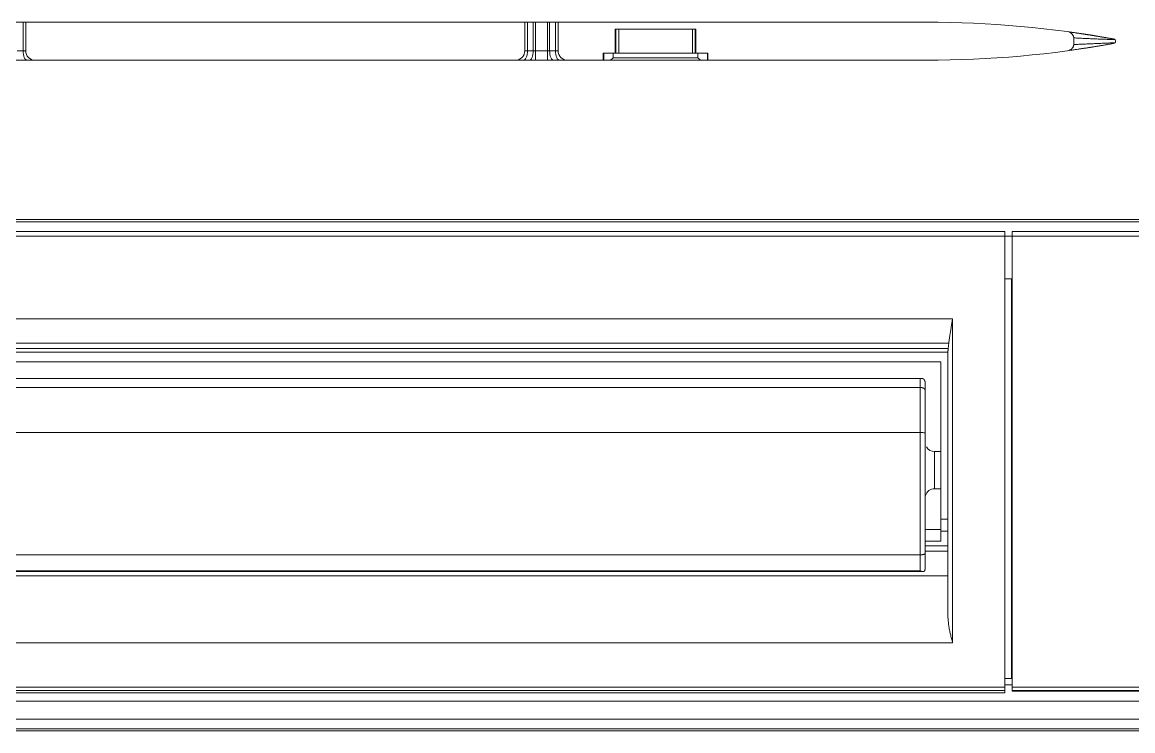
# Model space of a CAD drawing. Header units: metres. Extents: x -101133.8 to -101066.7, y -24899.3 to -24824.7.
# Drawn here: x -101109.938 to -101109.7044, y -24853.7234 to -24853.5744 of the extents above; entities that cross this region are included whole.
import ezdxf

# ---------------------------------------------------------------- set-up
doc = ezdxf.new("R2010")
doc.units = ezdxf.units.M
doc.header["$LTSCALE"] = 0.2
doc.layers.add('CMT-CVC-MATERIEL', color=30, linetype='Continuous')

# ---------------------------------------------------------------- blocks, each defined once
blk = doc.blocks.new('Cassette 600x600')
at = {"linetype": 'Continuous', "lineweight": 13}
for p, q in [((-20143.73, 97.01), (-20417.73, 97.01)), ((-20333.78, 91.01), (-20333.78, 97.01)), ((-20333.23, 91.01), (-20333.23, 97.01)), ((-20228.23, 91.01), (-20228.23, 97.01)), ((-20227.68, 91.01), (-20227.68, 97.01)), ((-20226.44, 91.01), (-20226.44, 97.01)), ((-20225.99, 91.01), (-20225.99, 97.01)), ((-20223.47, 91.01), (-20223.47, 97.01)), ((-20223.02, 91.01), (-20223.02, 97.01)), ((-20221.78, 91.01), (-20221.78, 97.01)), ((-20221.23, 91.01), (-20221.23, 97.01)), ((-20209.23, 95.54), (-20192.23, 95.54)), ((-20209.23, 95.54), (-20209.23, 90.51)), ((-20209.05, 95.54), (-20209.05, 90.51)), ((-20208.48, 95.54), (-20208.48, 90.51)), ((-20192.98, 95.54), (-20192.98, 90.51)), ((-20192.41, 95.54), (-20192.41, 90.51)), ((-20192.23, 95.54), (-20192.23, 90.51)), ((-20112.74, 93.7), (-20112.73, 93.53)), ((-20105.73, 93.7), (-20105.73, 93.74)), ((-20112.73, 92.48), (-20112.74, 92.31)), ((-20105.73, 92.27), (-20105.73, 92.31)), ((-20143.73, 89.01), (-20417.73, 89.01)), ((-20335.02, 91.01), (-20333.78, 91.01)), ((-20333.78, 91.01), (-20333.23, 91.01)), ((-20333.77, 90.61), (-20333.78, 91.01)), ((-20333.71, 90.24), (-20333.77, 90.61)), ((-20333.63, 89.89), (-20333.71, 90.24)), ((-20333.52, 89.59), (-20333.63, 89.89)), ((-20333.39, 89.34), (-20333.52, 89.59)), ((-20333.23, 89.16), (-20333.39, 89.34)), ((-20333.06, 89.04), (-20333.23, 89.16)), ((-20332.89, 89.01), (-20333.06, 89.04)), ((-20228.57, 89.01), (-20228.4, 89.04)), ((-20228.4, 89.04), (-20228.23, 89.16)), ((-20228.23, 91.01), (-20227.68, 91.01)), ((-20228.23, 89.16), (-20228.07, 89.34)), ((-20228.07, 89.34), (-20227.94, 89.59)), ((-20227.94, 89.59), (-20227.83, 89.89)), ((-20227.83, 89.89), (-20227.75, 90.24)), ((-20227.75, 90.24), (-20227.69, 90.61)), ((-20227.69, 90.61), (-20227.68, 91.01)), ((-20227.68, 91.01), (-20226.44, 91.01)), ((-20227.34, 89.01), (-20227.16, 89.04)), ((-20227.16, 89.04), (-20226.99, 89.16)), ((-20226.99, 89.16), (-20226.84, 89.34)), ((-20226.84, 89.34), (-20226.7, 89.59)), ((-20226.7, 89.59), (-20226.59, 89.89)), ((-20226.59, 89.89), (-20226.51, 90.24)), ((-20226.51, 90.24), (-20226.46, 90.61)), ((-20226.46, 90.61), (-20226.44, 91.01)), ((-20226.44, 91.01), (-20225.99, 91.01)), ((-20225.99, 89.01), (-20225.99, 91.01)), ((-20225.99, 91.01), (-20223.47, 91.01)), ((-20223.47, 89.01), (-20223.47, 91.01)), ((-20223.47, 91.01), (-20223.02, 91.01)), ((-20223.02, 91.01), (-20221.78, 91.01)), ((-20223, 90.61), (-20223.02, 91.01)), ((-20222.95, 90.24), (-20223, 90.61)), ((-20222.87, 89.89), (-20222.95, 90.24)), ((-20222.76, 89.59), (-20222.87, 89.89)), ((-20222.62, 89.34), (-20222.76, 89.59)), ((-20222.47, 89.16), (-20222.62, 89.34)), ((-20222.3, 89.04), (-20222.47, 89.16)), ((-20222.12, 89.01), (-20222.3, 89.04)), ((-20221.78, 91.01), (-20221.23, 91.01)), ((-20221.77, 90.61), (-20221.78, 91.01)), ((-20221.71, 90.24), (-20221.77, 90.61)), ((-20221.63, 89.89), (-20221.71, 90.24)), ((-20221.52, 89.59), (-20221.63, 89.89)), ((-20221.39, 89.34), (-20221.52, 89.59)), ((-20221.23, 89.16), (-20221.39, 89.34)), ((-20221.06, 89.04), (-20221.23, 89.16)), ((-20220.89, 89.01), (-20221.06, 89.04)), ((-20211.73, 90.51), (-20209.23, 90.51)), ((-20211.73, 89.01), (-20211.73, 90.51)), ((-20211.63, 89.01), (-20211.63, 90.51)), ((-20210.18, 89.01), (-20209.66, 89.53)), ((-20209.66, 90.51), (-20209.66, 89.53)), ((-20209.66, 89.53), (-20191.8, 89.53)), ((-20209.23, 90.51), (-20209.05, 90.51)), ((-20209.05, 90.51), (-20208.48, 90.51)), ((-20208.48, 90.51), (-20192.98, 90.51)), ((-20192.98, 90.51), (-20192.41, 90.51)), ((-20192.41, 90.51), (-20192.23, 90.51)), ((-20192.23, 90.51), (-20189.73, 90.51)), ((-20191.8, 90.51), (-20191.8, 89.53)), ((-20191.8, 89.53), (-20191.28, 89.01)), ((-20189.83, 89.01), (-20189.83, 90.51)), ((-20189.73, 89.01), (-20189.73, 90.51)), ((-20465.93, 55.51), (-20095.53, 55.51)), ((-20095.53, 55.01), (-20465.93, 55.01)), ((-20434.23, 53.01), (-20127.23, 53.01)), ((-20434.23, 52.01), (-20127.23, 52.01)), ((-20127.23, 53.01), (-20127.23, 52.01)), ((-20127.23, -42.83), (-20127.23, 52.01)), ((-20127.23, 52.01), (-20125.73, 52.01)), ((-20125.73, 52.01), (-20125.73, 53.01)), ((-20125.73, 53.01), (-20116.53, 53.01)), ((-20125.73, 52.01), (-20095.53, 52.01)), ((-20125.73, -42.83), (-20125.73, 52.01)), ((-20123.73, 53.01), (-20124.51, 53.01)), ((-20116.53, 53.01), (-20095.53, 53.01)), ((-20125.83, 43.01), (-20127.23, 43.01)), ((-20125.83, 43.01), (-20125.83, -40.99)), ((-20423.23, 34.66), (-20138.23, 34.66)), ((-20138.23, 34.66), (-20138.23, -33.48)), ((-20139.04, 29.53), (-20422.42, 29.53)), ((-20422.32, 28.38), (-20139.14, 28.38)), ((-20139.14, 28.38), (-20139.04, 29.53)), ((-20139.23, 27.61), (-20422.23, 27.61)), ((-20139.23, -27.9), (-20139.23, 27.75)), ((-20140.73, 25.61), (-20420.73, 25.61)), ((-20140.73, -7.53), (-20140.73, 25.61)), ((-20144.77, 22.09), (-20416.69, 22.09)), ((-20145.03, 22.05), (-20416.43, 22.05)), ((-20145.03, 20.21), (-20145.03, 22.05)), ((-20144.04, 21.38), (-20144.03, 21.2)), ((-20144.03, 21.2), (-20144.03, 19.6)), ((-20145.03, 20.21), (-20416.43, 20.21)), ((-20145.03, 10.71), (-20145.03, 20.21)), ((-20144.03, 19.6), (-20144.03, 10.67)), ((-20145.03, 10.71), (-20416.43, 10.71)), ((-20145.03, -14.99), (-20145.03, 10.71)), ((-20144.03, 10.67), (-20144.03, -14.7)), ((-20140.73, 6.71), (-20142.03, 6.71)), ((-20142.03, 6.71), (-20142.03, -1.09)), ((-20142.03, -1.09), (-20140.73, -1.09)), ((-20140.73, -9.99), (-20140.73, -7.53)), ((-20140.73, -7.53), (-20139.23, -7.53)), ((-20140.73, -9.69), (-20144.03, -9.69)), ((-20139.23, -9.99), (-20140.73, -9.99)), ((-20140.73, -12.11), (-20140.73, -9.99)), ((-20140.73, -12.11), (-20144.03, -12.11)), ((-20139.23, -13.09), (-20144.03, -13.09)), ((-20145.03, -14.99), (-20416.43, -14.99)), ((-20145.03, -18.37), (-20145.03, -14.99)), ((-20139.23, -14.26), (-20144.03, -14.26)), ((-20144.03, -14.7), (-20144.03, -17.85)), ((-20416.95, -18.53), (-20144.51, -18.53)), ((-20416.43, -18.37), (-20145.03, -18.37)), ((-20144.03, -17.85), (-20144.04, -18.07)), ((-20422.23, -19.44), (-20139.23, -19.44)), ((-20138.23, -33.48), (-20423.23, -33.48)), ((-20125.83, -40.99), (-20127.23, -40.99)), ((-20125.73, -40.99), (-20125.83, -40.99)), ((-20434.23, -42.83), (-20127.23, -42.83)), ((-20127.23, -43.54), (-20434.23, -43.54)), ((-20127.23, -44), (-20434.23, -44)), ((-20127.23, -42.3), (-20125.73, -42.3)), ((-20127.23, -42.83), (-20127.23, -43.54)), ((-20127.23, -44), (-20127.23, -43.54)), ((-20125.73, -42.83), (-19988.84, -42.83)), ((-20125.73, -43.54), (-20125.73, -42.83)), ((-19988.84, -43.54), (-20125.73, -43.54)), ((-20125.73, -43.69), (-20125.73, -43.54)), ((-20125.73, -43.69), (-19987.53, -43.69)), ((-19987.53, -45.76), (-20573.93, -45.76)), ((-20573.93, -49.58), (-19987.53, -49.58)), ((-19987.53, -51.6), (-20573.93, -51.6)), ((-20573.93, -51.99), (-19987.53, -51.99))]:
    blk.add_line(p, q, dxfattribs=at)
for centre, radius, start, end in [((-20143.73, -125.49), 222.5, 79.8125, 90), ((-20104.46, 93.01), 0.5, 280.1875, 79.8125), ((-20143.73, 311.51), 222.5, 270, 280.1875), ((-20331.23, 91.01), 2, 180, 270), ((-20230.23, 91.01), 2, 270, 0), ((-20219.23, 91.01), 2, 180, 270), ((-20144.78, 3.31), 7.4, 84.1787, 91.9347), ((-20142.03, 8.71), 2, 210.8445, 270), ((-20142.03, -3.09), 2, 90, 163.2061)]:
    blk.add_arc(centre, radius, start, end, dxfattribs=at)
for points, knots in [([(-20113.74, 94.95), (-20113.73, 94.94), (-20113.72, 94.94), (-20113.72, 94.94), (-20113.71, 94.93), (-20113.7, 94.93), (-20113.69, 94.93), (-20113.68, 94.92), (-20113.68, 94.92), (-20113.67, 94.92), (-20113.66, 94.92), (-20113.65, 94.91), (-20113.65, 94.91), (-20113.62, 94.9), (-20113.59, 94.88), (-20113.56, 94.87), (-20113.53, 94.85), (-20113.5, 94.84), (-20113.48, 94.82), (-20113.45, 94.81), (-20113.42, 94.79), (-20113.4, 94.77), (-20113.37, 94.76), (-20113.35, 94.74), (-20113.32, 94.72), (-20113.29, 94.7), (-20113.26, 94.67), (-20113.23, 94.64), (-20113.19, 94.61), (-20113.17, 94.59), (-20113.14, 94.56), (-20113.11, 94.53), (-20113.09, 94.5), (-20113.06, 94.47), (-20113.04, 94.44), (-20113.02, 94.41), (-20112.99, 94.38), (-20112.97, 94.34), (-20112.94, 94.29), (-20112.91, 94.24), (-20112.89, 94.2), (-20112.86, 94.15), (-20112.85, 94.11), (-20112.83, 94.06), (-20112.81, 94.02), (-20112.8, 93.97), (-20112.78, 93.92), (-20112.77, 93.87), (-20112.76, 93.83), (-20112.76, 93.82), (-20112.76, 93.81), (-20112.76, 93.8), (-20112.75, 93.79), (-20112.75, 93.78), (-20112.75, 93.77), (-20112.75, 93.76), (-20112.75, 93.74), (-20112.74, 93.73), (-20112.74, 93.72), (-20112.74, 93.71), (-20112.74, 93.7)], [0, 0, 0, 0, 1, 1, 1, 2, 2, 2, 3, 3, 3, 4, 4, 4, 5, 5, 5, 6, 6, 6, 7, 7, 7, 8, 8, 8, 9, 9, 9, 10, 10, 10, 11, 11, 11, 12, 12, 12, 13, 13, 13, 14, 14, 14, 15, 15, 15, 16, 16, 16, 17, 17, 17, 18, 18, 18, 19, 19, 19, 20, 20, 20, 20]), ([(-20113.74, 94.95), (-20113.53, 94.92), (-20113.32, 94.89), (-20113.11, 94.86), (-20112.9, 94.83), (-20112.7, 94.8), (-20112.49, 94.77), (-20112.28, 94.74), (-20112.06, 94.71), (-20111.86, 94.68), (-20111.65, 94.65), (-20111.45, 94.62), (-20111.23, 94.59), (-20111.01, 94.56), (-20110.77, 94.52), (-20110.53, 94.48), (-20110.29, 94.45), (-20110.06, 94.41), (-20109.83, 94.38), (-20109.59, 94.34), (-20109.36, 94.3), (-20109.13, 94.27), (-20108.89, 94.23), (-20108.66, 94.19), (-20108.43, 94.15), (-20108.19, 94.12), (-20107.96, 94.08), (-20107.73, 94.04), (-20107.49, 94), (-20107.26, 93.96), (-20107.03, 93.92), (-20106.8, 93.89), (-20106.57, 93.85), (-20106.33, 93.81), (-20106.08, 93.76), (-20105.82, 93.72), (-20105.63, 93.68), (-20105.48, 93.66), (-20105.38, 93.64), (-20105.27, 93.62), (-20105.16, 93.6), (-20105.04, 93.58), (-20104.92, 93.56), (-20104.8, 93.54), (-20104.68, 93.52), (-20104.56, 93.5), (-20104.44, 93.47), (-20104.32, 93.45), (-20104.2, 93.43)], [0, 0, 0, 0, 1, 1, 1, 2, 2, 2, 3, 3, 3, 4, 4, 4, 5, 5, 5, 6, 6, 6, 7, 7, 7, 8, 8, 8, 9, 9, 9, 10, 10, 10, 11, 11, 11, 12, 12, 12, 13, 13, 13, 14, 14, 14, 15, 15, 15, 16, 16, 16, 16]), ([(-20104.09, 93.33), (-20104.45, 93.35), (-20104.81, 93.36), (-20105.17, 93.37), (-20105.53, 93.39), (-20105.89, 93.4), (-20106.25, 93.42), (-20106.61, 93.43), (-20106.97, 93.45), (-20107.33, 93.46), (-20107.69, 93.48), (-20108.05, 93.49), (-20108.41, 93.51), (-20108.77, 93.52), (-20109.13, 93.54), (-20109.49, 93.56), (-20109.85, 93.57), (-20110.21, 93.59), (-20110.57, 93.6), (-20110.94, 93.62), (-20111.3, 93.64), (-20111.66, 93.65), (-20112.02, 93.67), (-20112.38, 93.68), (-20112.74, 93.7)], [0, 0, 0, 0, 1, 1, 1, 2, 2, 2, 3, 3, 3, 4, 4, 4, 5, 5, 5, 6, 6, 6, 7, 7, 7, 8, 8, 8, 8]), ([(-20112.73, 93.53), (-20112.73, 93.51), (-20112.73, 93.49), (-20112.73, 93.47), (-20112.73, 93.45), (-20112.73, 93.42), (-20112.73, 93.4), (-20112.73, 93.38), (-20112.73, 93.36), (-20112.73, 93.34), (-20112.73, 93.32), (-20112.73, 93.3), (-20112.73, 93.28), (-20112.73, 93.26), (-20112.73, 93.23), (-20112.73, 93.21), (-20112.73, 93.19), (-20112.73, 93.17), (-20112.73, 93.14), (-20112.73, 93.12), (-20112.73, 93.1), (-20112.73, 93.07), (-20112.73, 93.05), (-20112.73, 93.03), (-20112.73, 93.01), (-20112.73, 92.98), (-20112.73, 92.96), (-20112.73, 92.94), (-20112.73, 92.91), (-20112.73, 92.89), (-20112.73, 92.87), (-20112.73, 92.85), (-20112.73, 92.82), (-20112.73, 92.8), (-20112.73, 92.78), (-20112.73, 92.76), (-20112.73, 92.73), (-20112.73, 92.71), (-20112.73, 92.69), (-20112.73, 92.67), (-20112.73, 92.65), (-20112.73, 92.63), (-20112.73, 92.61), (-20112.73, 92.59), (-20112.73, 92.57), (-20112.73, 92.54), (-20112.73, 92.52), (-20112.73, 92.5), (-20112.73, 92.48)], [0, 0, 0, 0, 1, 1, 1, 2, 2, 2, 3, 3, 3, 4, 4, 4, 5, 5, 5, 6, 6, 6, 7, 7, 7, 8, 8, 8, 9, 9, 9, 10, 10, 10, 11, 11, 11, 12, 12, 12, 13, 13, 13, 14, 14, 14, 15, 15, 15, 16, 16, 16, 16]), ([(-20104.2, 92.58), (-20104.32, 92.56), (-20104.44, 92.54), (-20104.56, 92.51), (-20104.68, 92.49), (-20104.8, 92.47), (-20104.92, 92.45), (-20105.04, 92.43), (-20105.16, 92.41), (-20105.27, 92.39), (-20105.38, 92.37), (-20105.48, 92.35), (-20105.63, 92.33), (-20105.82, 92.29), (-20106.08, 92.25), (-20106.33, 92.2), (-20106.57, 92.16), (-20106.8, 92.12), (-20107.03, 92.09), (-20107.26, 92.05), (-20107.49, 92.01), (-20107.73, 91.97), (-20107.96, 91.93), (-20108.19, 91.89), (-20108.43, 91.86), (-20108.66, 91.82), (-20108.89, 91.78), (-20109.13, 91.74), (-20109.36, 91.71), (-20109.59, 91.67), (-20109.83, 91.63), (-20110.06, 91.6), (-20110.29, 91.56), (-20110.53, 91.53), (-20110.77, 91.49), (-20111.01, 91.45), (-20111.23, 91.42), (-20111.45, 91.39), (-20111.65, 91.36), (-20111.86, 91.33), (-20112.06, 91.3), (-20112.28, 91.27), (-20112.49, 91.24), (-20112.7, 91.21), (-20112.9, 91.18), (-20113.11, 91.15), (-20113.32, 91.12), (-20113.53, 91.09), (-20113.74, 91.06)], [0, 0, 0, 0, 1, 1, 1, 2, 2, 2, 3, 3, 3, 4, 4, 4, 5, 5, 5, 6, 6, 6, 7, 7, 7, 8, 8, 8, 9, 9, 9, 10, 10, 10, 11, 11, 11, 12, 12, 12, 13, 13, 13, 14, 14, 14, 15, 15, 15, 16, 16, 16, 16]), ([(-20112.74, 92.31), (-20112.75, 92.28), (-20112.75, 92.25), (-20112.76, 92.22), (-20112.76, 92.19), (-20112.77, 92.16), (-20112.78, 92.12), (-20112.79, 92.09), (-20112.79, 92.06), (-20112.8, 92.03), (-20112.81, 92), (-20112.82, 91.97), (-20112.83, 91.94), (-20112.84, 91.9), (-20112.86, 91.86), (-20112.88, 91.82), (-20112.9, 91.78), (-20112.92, 91.75), (-20112.94, 91.71), (-20112.97, 91.67), (-20112.99, 91.64), (-20113.02, 91.6), (-20113.05, 91.56), (-20113.08, 91.52), (-20113.11, 91.49), (-20113.13, 91.46), (-20113.15, 91.44), (-20113.18, 91.41), (-20113.2, 91.39), (-20113.23, 91.36), (-20113.26, 91.34), (-20113.28, 91.31), (-20113.31, 91.29), (-20113.34, 91.27), (-20113.38, 91.25), (-20113.41, 91.23), (-20113.44, 91.21), (-20113.47, 91.19), (-20113.49, 91.18), (-20113.51, 91.17), (-20113.53, 91.16), (-20113.56, 91.14), (-20113.59, 91.13), (-20113.61, 91.12), (-20113.64, 91.11), (-20113.66, 91.1), (-20113.69, 91.09), (-20113.71, 91.08), (-20113.74, 91.06)], [0, 0, 0, 0, 1, 1, 1, 2, 2, 2, 3, 3, 3, 4, 4, 4, 5, 5, 5, 6, 6, 6, 7, 7, 7, 8, 8, 8, 9, 9, 9, 10, 10, 10, 11, 11, 11, 12, 12, 12, 13, 13, 13, 14, 14, 14, 15, 15, 15, 16, 16, 16, 16]), ([(-20112.74, 92.31), (-20112.38, 92.33), (-20112.02, 92.34), (-20111.66, 92.36), (-20111.3, 92.37), (-20110.94, 92.39), (-20110.57, 92.41), (-20110.21, 92.42), (-20109.85, 92.44), (-20109.49, 92.45), (-20109.13, 92.47), (-20108.77, 92.49), (-20108.41, 92.5), (-20108.05, 92.52), (-20107.69, 92.53), (-20107.33, 92.55), (-20106.97, 92.56), (-20106.61, 92.58), (-20106.25, 92.59), (-20105.89, 92.61), (-20105.53, 92.62), (-20105.17, 92.64), (-20104.81, 92.65), (-20104.45, 92.66), (-20104.09, 92.68)], [0, 0, 0, 0, 1, 1, 1, 2, 2, 2, 3, 3, 3, 4, 4, 4, 5, 5, 5, 6, 6, 6, 7, 7, 7, 8, 8, 8, 8]), ([(-20139.04, 29.53), (-20139.01, 29.69), (-20138.99, 29.86), (-20138.97, 30.02), (-20138.95, 30.18), (-20138.93, 30.34), (-20138.9, 30.5), (-20138.88, 30.67), (-20138.86, 30.84), (-20138.84, 30.99), (-20138.82, 31.14), (-20138.8, 31.28), (-20138.77, 31.48), (-20138.73, 31.69), (-20138.69, 31.99), (-20138.64, 32.26), (-20138.6, 32.54), (-20138.55, 32.8), (-20138.51, 33.05), (-20138.47, 33.3), (-20138.42, 33.55), (-20138.37, 33.84), (-20138.32, 34.12), (-20138.27, 34.45), (-20138.24, 34.62), (-20138.24, 34.63), (-20138.24, 34.63), (-20138.23, 34.63), (-20138.23, 34.64), (-20138.23, 34.64), (-20138.23, 34.64), (-20138.23, 34.65), (-20138.23, 34.65), (-20138.23, 34.65), (-20138.23, 34.65), (-20138.23, 34.66), (-20138.23, 34.66)], [0, 0, 0, 0, 1, 1, 1, 2, 2, 2, 3, 3, 3, 4, 4, 4, 5, 5, 5, 6, 6, 6, 7, 7, 7, 8, 8, 8, 9, 9, 9, 10, 10, 10, 11, 11, 11, 12, 12, 12, 12]), ([(-20139.23, 27.75), (-20139.23, 27.77), (-20139.23, 27.78), (-20139.22, 27.8), (-20139.22, 27.82), (-20139.22, 27.83), (-20139.22, 27.85), (-20139.22, 27.87), (-20139.21, 27.88), (-20139.21, 27.9), (-20139.21, 27.92), (-20139.21, 27.94), (-20139.2, 27.96), (-20139.2, 27.98), (-20139.2, 28), (-20139.19, 28.02), (-20139.19, 28.04), (-20139.18, 28.07), (-20139.18, 28.09), (-20139.18, 28.11), (-20139.17, 28.14), (-20139.17, 28.16), (-20139.16, 28.19), (-20139.16, 28.21), (-20139.16, 28.23), (-20139.16, 28.25), (-20139.15, 28.26), (-20139.15, 28.27), (-20139.15, 28.28), (-20139.15, 28.3), (-20139.15, 28.31), (-20139.15, 28.32), (-20139.15, 28.33), (-20139.15, 28.35), (-20139.14, 28.36), (-20139.14, 28.37), (-20139.14, 28.38)], [0, 0, 0, 0, 1, 1, 1, 2, 2, 2, 3, 3, 3, 4, 4, 4, 5, 5, 5, 6, 6, 6, 7, 7, 7, 8, 8, 8, 9, 9, 9, 10, 10, 10, 11, 11, 11, 12, 12, 12, 12]), ([(-20145.03, 22.05), (-20145.03, 22.05), (-20145.03, 22.05), (-20145.03, 22.05), (-20145.03, 22.05), (-20145.03, 22.05), (-20145.03, 22.05), (-20145.03, 22.05), (-20145.03, 22.05), (-20145.03, 22.05), (-20145.03, 22.05), (-20145.03, 22.05), (-20145.02, 22.05), (-20145.02, 22.06), (-20145, 22.06), (-20144.99, 22.06), (-20144.98, 22.07), (-20144.97, 22.07), (-20144.96, 22.07), (-20144.95, 22.07), (-20144.94, 22.07), (-20144.93, 22.08), (-20144.92, 22.08), (-20144.91, 22.08), (-20144.89, 22.08), (-20144.87, 22.09), (-20144.84, 22.09), (-20144.81, 22.09), (-20144.78, 22.09), (-20144.75, 22.09), (-20144.73, 22.09), (-20144.7, 22.09), (-20144.67, 22.09), (-20144.64, 22.08), (-20144.61, 22.08), (-20144.59, 22.07), (-20144.56, 22.07), (-20144.54, 22.06), (-20144.52, 22.06), (-20144.5, 22.05), (-20144.48, 22.04), (-20144.46, 22.03), (-20144.45, 22.02), (-20144.43, 22.01), (-20144.41, 22), (-20144.39, 21.99), (-20144.37, 21.98), (-20144.35, 21.97), (-20144.34, 21.96), (-20144.32, 21.95), (-20144.31, 21.94), (-20144.3, 21.93), (-20144.29, 21.92), (-20144.27, 21.9), (-20144.26, 21.89), (-20144.25, 21.88), (-20144.24, 21.87), (-20144.23, 21.85), (-20144.21, 21.84), (-20144.2, 21.82), (-20144.19, 21.81), (-20144.18, 21.8), (-20144.18, 21.79), (-20144.17, 21.78), (-20144.17, 21.77), (-20144.16, 21.76), (-20144.15, 21.75), (-20144.15, 21.74), (-20144.14, 21.73), (-20144.13, 21.71), (-20144.13, 21.7), (-20144.12, 21.69), (-20144.12, 21.68), (-20144.11, 21.67), (-20144.11, 21.65), (-20144.1, 21.64), (-20144.1, 21.63), (-20144.09, 21.62), (-20144.09, 21.61), (-20144.08, 21.59), (-20144.08, 21.58), (-20144.08, 21.57), (-20144.07, 21.56), (-20144.07, 21.54), (-20144.07, 21.53), (-20144.06, 21.52), (-20144.06, 21.51), (-20144.06, 21.49), (-20144.06, 21.48), (-20144.05, 21.47), (-20144.05, 21.46), (-20144.05, 21.44), (-20144.05, 21.43), (-20144.04, 21.42), (-20144.04, 21.41), (-20144.04, 21.39), (-20144.04, 21.38)], [0, 0, 0, 0, 1, 1, 1, 2, 2, 2, 3, 3, 3, 4, 4, 4, 5, 5, 5, 6, 6, 6, 7, 7, 7, 8, 8, 8, 9, 9, 9, 10, 10, 10, 11, 11, 11, 12, 12, 12, 13, 13, 13, 14, 14, 14, 15, 15, 15, 16, 16, 16, 17, 17, 17, 18, 18, 18, 19, 19, 19, 20, 20, 20, 21, 21, 21, 22, 22, 22, 23, 23, 23, 24, 24, 24, 25, 25, 25, 26, 26, 26, 27, 27, 27, 28, 28, 28, 29, 29, 29, 30, 30, 30, 31, 31, 31, 32, 32, 32, 32]), ([(-20144.03, 19.6), (-20144.03, 19.61), (-20144.03, 19.61), (-20144.03, 19.61), (-20144.03, 19.61), (-20144.03, 19.62), (-20144.03, 19.62), (-20144.03, 19.62), (-20144.03, 19.62), (-20144.03, 19.63), (-20144.03, 19.63), (-20144.03, 19.63), (-20144.03, 19.63), (-20144.03, 19.64), (-20144.03, 19.65), (-20144.03, 19.66), (-20144.04, 19.67), (-20144.04, 19.68), (-20144.04, 19.69), (-20144.04, 19.69), (-20144.04, 19.7), (-20144.05, 19.71), (-20144.05, 19.72), (-20144.05, 19.73), (-20144.05, 19.74), (-20144.06, 19.75), (-20144.07, 19.77), (-20144.08, 19.78), (-20144.09, 19.8), (-20144.09, 19.82), (-20144.11, 19.83), (-20144.12, 19.85), (-20144.13, 19.86), (-20144.14, 19.88), (-20144.15, 19.89), (-20144.17, 19.91), (-20144.18, 19.92), (-20144.2, 19.94), (-20144.21, 19.95), (-20144.23, 19.96), (-20144.25, 19.98), (-20144.26, 19.99), (-20144.28, 20), (-20144.3, 20.02), (-20144.32, 20.03), (-20144.34, 20.04), (-20144.36, 20.05), (-20144.38, 20.06), (-20144.41, 20.07), (-20144.43, 20.08), (-20144.45, 20.09), (-20144.47, 20.1), (-20144.5, 20.11), (-20144.52, 20.12), (-20144.55, 20.13), (-20144.57, 20.14), (-20144.59, 20.15), (-20144.62, 20.15), (-20144.65, 20.16), (-20144.67, 20.17), (-20144.7, 20.17), (-20144.73, 20.18), (-20144.75, 20.18), (-20144.78, 20.18), (-20144.81, 20.19), (-20144.83, 20.19), (-20144.86, 20.19), (-20144.89, 20.2), (-20144.92, 20.2), (-20144.95, 20.2), (-20144.97, 20.2), (-20145, 20.2), (-20145.03, 20.21)], [0, 0, 0, 0, 1, 1, 1, 2, 2, 2, 3, 3, 3, 4, 4, 4, 5, 5, 5, 6, 6, 6, 7, 7, 7, 8, 8, 8, 9, 9, 9, 10, 10, 10, 11, 11, 11, 12, 12, 12, 13, 13, 13, 14, 14, 14, 15, 15, 15, 16, 16, 16, 17, 17, 17, 18, 18, 18, 19, 19, 19, 20, 20, 20, 21, 21, 21, 22, 22, 22, 23, 23, 23, 24, 24, 24, 24]), ([(-20144.03, -14.7), (-20144.03, -14.7), (-20144.03, -14.71), (-20144.03, -14.71), (-20144.03, -14.71), (-20144.03, -14.71), (-20144.03, -14.71), (-20144.03, -14.71), (-20144.03, -14.71), (-20144.03, -14.71), (-20144.03, -14.72), (-20144.03, -14.72), (-20144.03, -14.72), (-20144.03, -14.72), (-20144.03, -14.73), (-20144.03, -14.73), (-20144.04, -14.73), (-20144.04, -14.74), (-20144.04, -14.74), (-20144.04, -14.75), (-20144.04, -14.75), (-20144.05, -14.75), (-20144.05, -14.76), (-20144.05, -14.76), (-20144.05, -14.77), (-20144.06, -14.77), (-20144.07, -14.78), (-20144.08, -14.79), (-20144.09, -14.8), (-20144.09, -14.81), (-20144.11, -14.81), (-20144.12, -14.82), (-20144.13, -14.83), (-20144.14, -14.84), (-20144.15, -14.84), (-20144.17, -14.85), (-20144.18, -14.86), (-20144.2, -14.86), (-20144.21, -14.87), (-20144.23, -14.88), (-20144.25, -14.88), (-20144.26, -14.89), (-20144.28, -14.9), (-20144.3, -14.9), (-20144.32, -14.91), (-20144.34, -14.91), (-20144.36, -14.92), (-20144.38, -14.93), (-20144.41, -14.93), (-20144.43, -14.94), (-20144.45, -14.94), (-20144.47, -14.95), (-20144.5, -14.95), (-20144.52, -14.95), (-20144.55, -14.96), (-20144.57, -14.96), (-20144.59, -14.97), (-20144.62, -14.97), (-20144.65, -14.97), (-20144.67, -14.98), (-20144.7, -14.98), (-20144.73, -14.98), (-20144.75, -14.98), (-20144.78, -14.98), (-20144.81, -14.99), (-20144.83, -14.99), (-20144.86, -14.99), (-20144.89, -14.99), (-20144.92, -14.99), (-20144.95, -14.99), (-20144.97, -14.99), (-20145, -14.99), (-20145.03, -14.99)], [0, 0, 0, 0, 1, 1, 1, 2, 2, 2, 3, 3, 3, 4, 4, 4, 5, 5, 5, 6, 6, 6, 7, 7, 7, 8, 8, 8, 9, 9, 9, 10, 10, 10, 11, 11, 11, 12, 12, 12, 13, 13, 13, 14, 14, 14, 15, 15, 15, 16, 16, 16, 17, 17, 17, 18, 18, 18, 19, 19, 19, 20, 20, 20, 21, 21, 21, 22, 22, 22, 23, 23, 23, 24, 24, 24, 24]), ([(-20144.04, -18.07), (-20144.05, -18.08), (-20144.05, -18.09), (-20144.05, -18.11), (-20144.05, -18.12), (-20144.05, -18.13), (-20144.06, -18.14), (-20144.06, -18.16), (-20144.06, -18.17), (-20144.06, -18.18), (-20144.07, -18.19), (-20144.07, -18.21), (-20144.07, -18.22), (-20144.08, -18.23), (-20144.08, -18.24), (-20144.09, -18.25), (-20144.09, -18.26), (-20144.09, -18.27), (-20144.1, -18.29), (-20144.1, -18.3), (-20144.11, -18.31), (-20144.11, -18.32), (-20144.12, -18.33), (-20144.13, -18.34), (-20144.13, -18.35), (-20144.14, -18.35), (-20144.14, -18.36), (-20144.15, -18.37), (-20144.16, -18.38), (-20144.16, -18.39), (-20144.17, -18.4), (-20144.18, -18.41), (-20144.18, -18.41), (-20144.19, -18.42), (-20144.2, -18.43), (-20144.2, -18.43), (-20144.21, -18.44), (-20144.22, -18.45), (-20144.24, -18.46), (-20144.25, -18.47), (-20144.26, -18.48), (-20144.27, -18.48), (-20144.29, -18.49), (-20144.3, -18.5), (-20144.31, -18.5), (-20144.33, -18.51), (-20144.34, -18.51), (-20144.35, -18.51), (-20144.37, -18.52), (-20144.39, -18.52), (-20144.41, -18.53), (-20144.43, -18.53), (-20144.45, -18.53), (-20144.47, -18.53), (-20144.49, -18.53), (-20144.51, -18.53), (-20144.53, -18.53), (-20144.55, -18.53), (-20144.57, -18.53), (-20144.59, -18.53), (-20144.62, -18.52), (-20144.64, -18.52), (-20144.67, -18.51), (-20144.7, -18.5), (-20144.74, -18.5), (-20144.76, -18.49), (-20144.79, -18.48), (-20144.82, -18.47), (-20144.85, -18.46), (-20144.88, -18.44), (-20144.92, -18.43), (-20144.95, -18.41), (-20144.97, -18.4), (-20144.98, -18.4), (-20144.98, -18.4), (-20144.99, -18.4), (-20144.99, -18.39), (-20144.99, -18.39), (-20145, -18.39), (-20145, -18.39), (-20145.01, -18.38), (-20145.01, -18.38), (-20145.02, -18.38), (-20145.02, -18.38), (-20145.02, -18.38), (-20145.03, -18.38), (-20145.03, -18.37), (-20145.03, -18.37), (-20145.03, -18.37), (-20145.03, -18.37), (-20145.03, -18.37), (-20145.03, -18.37), (-20145.03, -18.37), (-20145.03, -18.37), (-20145.03, -18.37), (-20145.03, -18.37), (-20145.03, -18.37)], [0, 0, 0, 0, 1, 1, 1, 2, 2, 2, 3, 3, 3, 4, 4, 4, 5, 5, 5, 6, 6, 6, 7, 7, 7, 8, 8, 8, 9, 9, 9, 10, 10, 10, 11, 11, 11, 12, 12, 12, 13, 13, 13, 14, 14, 14, 15, 15, 15, 16, 16, 16, 17, 17, 17, 18, 18, 18, 19, 19, 19, 20, 20, 20, 21, 21, 21, 22, 22, 22, 23, 23, 23, 24, 24, 24, 25, 25, 25, 26, 26, 26, 27, 27, 27, 28, 28, 28, 29, 29, 29, 30, 30, 30, 31, 31, 31, 32, 32, 32, 32]), ([(-20138.23, -33.48), (-20138.23, -33.48), (-20138.23, -33.48), (-20138.23, -33.48), (-20138.23, -33.47), (-20138.23, -33.47), (-20138.23, -33.47), (-20138.23, -33.47), (-20138.23, -33.47), (-20138.23, -33.46), (-20138.24, -33.46), (-20138.24, -33.46), (-20138.24, -33.46), (-20138.29, -33.26), (-20138.38, -32.91), (-20138.46, -32.59), (-20138.55, -32.27), (-20138.62, -31.99), (-20138.69, -31.7), (-20138.76, -31.41), (-20138.82, -31.12), (-20138.89, -30.8), (-20138.95, -30.49), (-20139.01, -30.14), (-20139.04, -29.9), (-20139.07, -29.69), (-20139.09, -29.56), (-20139.1, -29.4), (-20139.12, -29.24), (-20139.14, -29.07), (-20139.15, -28.9), (-20139.17, -28.73), (-20139.18, -28.56), (-20139.19, -28.4), (-20139.21, -28.23), (-20139.22, -28.06), (-20139.23, -27.9)], [0, 0, 0, 0, 1, 1, 1, 2, 2, 2, 3, 3, 3, 4, 4, 4, 5, 5, 5, 6, 6, 6, 7, 7, 7, 8, 8, 8, 9, 9, 9, 10, 10, 10, 11, 11, 11, 12, 12, 12, 12])]:
    blk.add_open_spline(points, degree=3, knots=knots, dxfattribs=at)

msp = doc.modelspace()

# ---------------------------------------------------------------- block references
at = {"layer": 'CMT-CVC-MATERIEL', "xscale": 0.001, "yscale": 0.001, "zscale": 0.001}
msp.add_blockref('Cassette 600x600', (-101089.60407, -24853.67138), dxfattribs=at)

doc.saveas('drawing.dxf')
